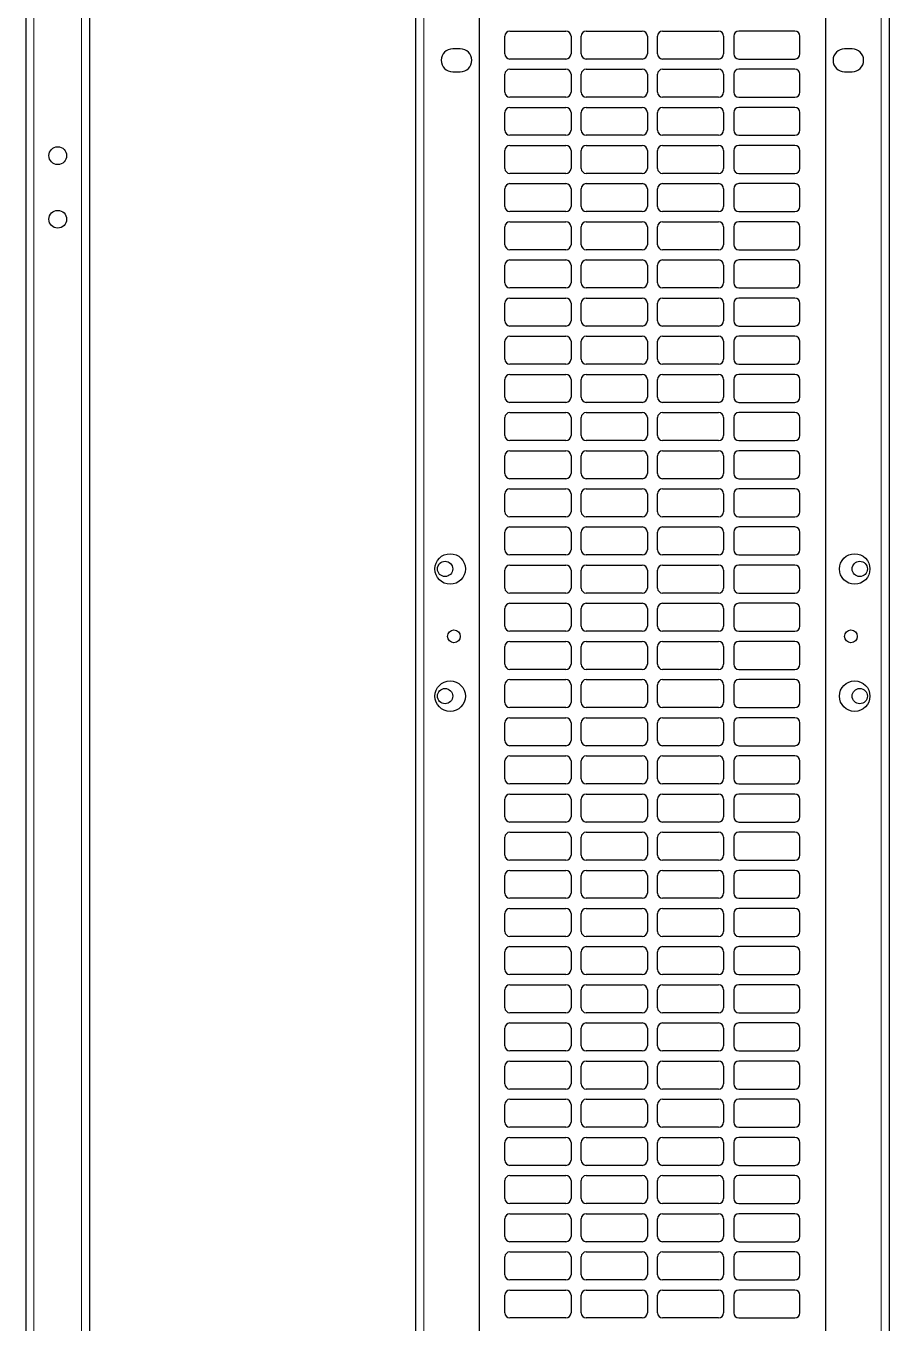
# Model space of a CAD drawing. Header units: millimetres. Extents: x -287 to 523, y -14 to 1990.
# Drawn here: x 119 to 459, y 510 to 1020 of the extents above; entities that cross this region are included whole.
import ezdxf

# ---------------------------------------------------------------- set-up
doc = ezdxf.new("R2010")
doc.units = ezdxf.units.MM

msp = doc.modelspace()

# ---------------------------------------------------------------- linework, layer by layer
at = {"color": 8, "linetype": 'Continuous', "lineweight": 18}
for p, q in [((122.54, 1848.26), (122.54, 188.89)), ((141.34, 173.74), (141.34, 1848.26)), ((275.77, 165.26), (275.77, 1819.06)), ((455.57, 1819.06), (455.57, 165.26))]:
    msp.add_line(p, q, dxfattribs=at)
at = {"color": 7, "linetype": 'Continuous', "lineweight": 25}
for p, q in [((144.44, 1848.26), (144.44, 176.64)), ((272.67, 165.26), (272.67, 1848.26)), ((458.67, 1848.26), (458.67, 165.26)), ((119.44, 1819.06), (119.44, 184.26)), ((297.67, 165.26), (297.67, 1819.06)), ((433.67, 1819.06), (433.67, 165.26)), ((307.67, 1009.26), (307.67, 1016.26)), ((309.67, 1018.26), (331.67, 1018.26)), ((333.67, 1016.26), (333.67, 1009.26)), ((337.67, 1009.26), (337.67, 1016.26)), ((339.67, 1018.26), (361.67, 1018.26)), ((363.67, 1016.26), (363.67, 1009.26)), ((367.67, 1009.26), (367.67, 1016.26)), ((369.67, 1018.26), (391.67, 1018.26)), ((393.67, 1016.26), (393.67, 1009.26)), ((397.67, 1016.26), (397.67, 1009.26)), ((421.67, 1018.26), (399.67, 1018.26)), ((423.67, 1009.26), (423.67, 1016.26)), ((290.17, 1011.26), (287.17, 1011.26)), ((444.17, 1011.26), (441.17, 1011.26)), ((331.67, 1007.26), (309.67, 1007.26)), ((361.67, 1007.26), (339.67, 1007.26)), ((391.67, 1007.26), (369.67, 1007.26)), ((399.67, 1007.26), (421.67, 1007.26)), ((287.17, 1002.26), (290.17, 1002.26)), ((307.67, 994.26), (307.67, 1001.26)), ((309.67, 1003.26), (331.67, 1003.26)), ((333.67, 1001.26), (333.67, 994.26)), ((337.67, 994.26), (337.67, 1001.26)), ((339.67, 1003.26), (361.67, 1003.26)), ((363.67, 1001.26), (363.67, 994.26)), ((367.67, 994.26), (367.67, 1001.26)), ((369.67, 1003.26), (391.67, 1003.26)), ((393.67, 1001.26), (393.67, 994.26)), ((397.67, 1001.26), (397.67, 994.26)), ((421.67, 1003.26), (399.67, 1003.26)), ((423.67, 994.26), (423.67, 1001.26)), ((441.17, 1002.26), (444.17, 1002.26)), ((331.67, 992.26), (309.67, 992.26)), ((361.67, 992.26), (339.67, 992.26)), ((391.67, 992.26), (369.67, 992.26)), ((399.67, 992.26), (421.67, 992.26)), ((307.67, 979.26), (307.67, 986.26)), ((309.67, 988.26), (331.67, 988.26)), ((333.67, 986.26), (333.67, 979.26)), ((337.67, 979.26), (337.67, 986.26)), ((339.67, 988.26), (361.67, 988.26)), ((363.67, 986.26), (363.67, 979.26)), ((367.67, 979.26), (367.67, 986.26)), ((369.67, 988.26), (391.67, 988.26)), ((393.67, 986.26), (393.67, 979.26)), ((397.67, 986.26), (397.67, 979.26)), ((421.67, 988.26), (399.67, 988.26)), ((423.67, 979.26), (423.67, 986.26)), ((331.67, 977.26), (309.67, 977.26)), ((361.67, 977.26), (339.67, 977.26)), ((391.67, 977.26), (369.67, 977.26)), ((399.67, 977.26), (421.67, 977.26)), ((307.67, 964.26), (307.67, 971.26)), ((309.67, 973.26), (331.67, 973.26)), ((333.67, 971.26), (333.67, 964.26)), ((337.67, 964.26), (337.67, 971.26)), ((339.67, 973.26), (361.67, 973.26)), ((363.67, 971.26), (363.67, 964.26)), ((367.67, 964.26), (367.67, 971.26)), ((369.67, 973.26), (391.67, 973.26)), ((393.67, 971.26), (393.67, 964.26)), ((397.67, 971.26), (397.67, 964.26)), ((421.67, 973.26), (399.67, 973.26)), ((423.67, 964.26), (423.67, 971.26)), ((331.67, 962.26), (309.67, 962.26)), ((361.67, 962.26), (339.67, 962.26)), ((391.67, 962.26), (369.67, 962.26)), ((399.67, 962.26), (421.67, 962.26)), ((307.67, 949.26), (307.67, 956.26)), ((309.67, 958.26), (331.67, 958.26)), ((333.67, 956.26), (333.67, 949.26)), ((337.67, 949.26), (337.67, 956.26)), ((339.67, 958.26), (361.67, 958.26)), ((363.67, 956.26), (363.67, 949.26)), ((367.67, 949.26), (367.67, 956.26)), ((369.67, 958.26), (391.67, 958.26)), ((393.67, 956.26), (393.67, 949.26)), ((397.67, 956.26), (397.67, 949.26)), ((421.67, 958.26), (399.67, 958.26)), ((423.67, 949.26), (423.67, 956.26)), ((331.67, 947.26), (309.67, 947.26)), ((361.67, 947.26), (339.67, 947.26)), ((391.67, 947.26), (369.67, 947.26)), ((399.67, 947.26), (421.67, 947.26)), ((307.67, 934.26), (307.67, 941.26)), ((309.67, 943.26), (331.67, 943.26)), ((333.67, 941.26), (333.67, 934.26)), ((337.67, 934.26), (337.67, 941.26)), ((339.67, 943.26), (361.67, 943.26)), ((363.67, 941.26), (363.67, 934.26)), ((367.67, 934.26), (367.67, 941.26)), ((369.67, 943.26), (391.67, 943.26)), ((393.67, 941.26), (393.67, 934.26)), ((397.67, 941.26), (397.67, 934.26)), ((421.67, 943.26), (399.67, 943.26)), ((423.67, 934.26), (423.67, 941.26)), ((331.67, 932.26), (309.67, 932.26)), ((309.67, 928.26), (331.67, 928.26)), ((361.67, 932.26), (339.67, 932.26)), ((339.67, 928.26), (361.67, 928.26)), ((391.67, 932.26), (369.67, 932.26)), ((369.67, 928.26), (391.67, 928.26)), ((399.67, 932.26), (421.67, 932.26)), ((421.67, 928.26), (399.67, 928.26)), ((307.67, 919.26), (307.67, 926.26)), ((333.67, 926.26), (333.67, 919.26)), ((337.67, 919.26), (337.67, 926.26)), ((363.67, 926.26), (363.67, 919.26)), ((367.67, 919.26), (367.67, 926.26)), ((393.67, 926.26), (393.67, 919.26)), ((397.67, 926.26), (397.67, 919.26)), ((423.67, 919.26), (423.67, 926.26)), ((331.67, 917.26), (309.67, 917.26)), ((309.67, 913.26), (331.67, 913.26)), ((361.67, 917.26), (339.67, 917.26)), ((339.67, 913.26), (361.67, 913.26)), ((391.67, 917.26), (369.67, 917.26)), ((369.67, 913.26), (391.67, 913.26)), ((399.67, 917.26), (421.67, 917.26)), ((421.67, 913.26), (399.67, 913.26)), ((307.67, 904.26), (307.67, 911.26)), ((333.67, 911.26), (333.67, 904.26)), ((337.67, 904.26), (337.67, 911.26)), ((363.67, 911.26), (363.67, 904.26)), ((367.67, 904.26), (367.67, 911.26)), ((393.67, 911.26), (393.67, 904.26)), ((397.67, 911.26), (397.67, 904.26)), ((423.67, 904.26), (423.67, 911.26)), ((331.67, 902.26), (309.67, 902.26)), ((309.67, 898.26), (331.67, 898.26)), ((361.67, 902.26), (339.67, 902.26)), ((339.67, 898.26), (361.67, 898.26)), ((391.67, 902.26), (369.67, 902.26)), ((369.67, 898.26), (391.67, 898.26)), ((399.67, 902.26), (421.67, 902.26)), ((421.67, 898.26), (399.67, 898.26)), ((307.67, 889.26), (307.67, 896.26)), ((333.67, 896.26), (333.67, 889.26)), ((337.67, 889.26), (337.67, 896.26)), ((363.67, 896.26), (363.67, 889.26)), ((367.67, 889.26), (367.67, 896.26)), ((393.67, 896.26), (393.67, 889.26)), ((397.67, 896.26), (397.67, 889.26)), ((423.67, 889.26), (423.67, 896.26)), ((331.67, 887.26), (309.67, 887.26)), ((309.67, 883.26), (331.67, 883.26)), ((361.67, 887.26), (339.67, 887.26)), ((339.67, 883.26), (361.67, 883.26)), ((391.67, 887.26), (369.67, 887.26)), ((369.67, 883.26), (391.67, 883.26)), ((399.67, 887.26), (421.67, 887.26)), ((421.67, 883.26), (399.67, 883.26)), ((307.67, 874.26), (307.67, 881.26)), ((333.67, 881.26), (333.67, 874.26)), ((337.67, 874.26), (337.67, 881.26)), ((363.67, 881.26), (363.67, 874.26)), ((367.67, 874.26), (367.67, 881.26)), ((393.67, 881.26), (393.67, 874.26)), ((397.67, 881.26), (397.67, 874.26)), ((423.67, 874.26), (423.67, 881.26)), ((331.67, 872.26), (309.67, 872.26)), ((361.67, 872.26), (339.67, 872.26)), ((391.67, 872.26), (369.67, 872.26)), ((399.67, 872.26), (421.67, 872.26)), ((309.67, 868.26), (331.67, 868.26)), ((339.67, 868.26), (361.67, 868.26)), ((369.67, 868.26), (391.67, 868.26)), ((421.67, 868.26), (399.67, 868.26)), ((307.67, 859.26), (307.67, 866.26)), ((333.67, 866.26), (333.67, 859.26)), ((337.67, 859.26), (337.67, 866.26)), ((363.67, 866.26), (363.67, 859.26)), ((367.67, 859.26), (367.67, 866.26)), ((393.67, 866.26), (393.67, 859.26)), ((397.67, 866.26), (397.67, 859.26)), ((423.67, 859.26), (423.67, 866.26)), ((331.67, 857.26), (309.67, 857.26)), ((361.67, 857.26), (339.67, 857.26)), ((391.67, 857.26), (369.67, 857.26)), ((399.67, 857.26), (421.67, 857.26)), ((309.67, 853.26), (331.67, 853.26)), ((339.67, 853.26), (361.67, 853.26)), ((369.67, 853.26), (391.67, 853.26)), ((421.67, 853.26), (399.67, 853.26)), ((307.67, 844.26), (307.67, 851.26)), ((333.67, 851.26), (333.67, 844.26)), ((337.67, 844.26), (337.67, 851.26)), ((363.67, 851.26), (363.67, 844.26)), ((367.67, 844.26), (367.67, 851.26)), ((393.67, 851.26), (393.67, 844.26)), ((397.67, 851.26), (397.67, 844.26)), ((423.67, 844.26), (423.67, 851.26)), ((331.67, 842.26), (309.67, 842.26)), ((361.67, 842.26), (339.67, 842.26)), ((391.67, 842.26), (369.67, 842.26)), ((399.67, 842.26), (421.67, 842.26)), ((309.67, 838.26), (331.67, 838.26)), ((339.67, 838.26), (361.67, 838.26)), ((369.67, 838.26), (391.67, 838.26)), ((421.67, 838.26), (399.67, 838.26)), ((307.67, 829.26), (307.67, 836.26)), ((333.67, 836.26), (333.67, 829.26)), ((337.67, 829.26), (337.67, 836.26)), ((363.67, 836.26), (363.67, 829.26)), ((367.67, 829.26), (367.67, 836.26)), ((393.67, 836.26), (393.67, 829.26)), ((397.67, 836.26), (397.67, 829.26)), ((423.67, 829.26), (423.67, 836.26)), ((331.67, 827.26), (309.67, 827.26)), ((361.67, 827.26), (339.67, 827.26)), ((391.67, 827.26), (369.67, 827.26)), ((399.67, 827.26), (421.67, 827.26)), ((307.67, 814.26), (307.67, 821.26)), ((309.67, 823.26), (331.67, 823.26)), ((333.67, 821.26), (333.67, 814.26)), ((337.67, 814.26), (337.67, 821.26)), ((339.67, 823.26), (361.67, 823.26)), ((363.67, 821.26), (363.67, 814.26)), ((367.67, 814.26), (367.67, 821.26)), ((369.67, 823.26), (391.67, 823.26)), ((393.67, 821.26), (393.67, 814.26)), ((397.67, 821.26), (397.67, 814.26)), ((421.67, 823.26), (399.67, 823.26)), ((423.67, 814.26), (423.67, 821.26)), ((331.67, 812.26), (309.67, 812.26)), ((361.67, 812.26), (339.67, 812.26)), ((391.67, 812.26), (369.67, 812.26)), ((399.67, 812.26), (421.67, 812.26)), ((307.67, 799.26), (307.67, 806.26)), ((309.67, 808.26), (331.67, 808.26)), ((333.67, 806.26), (333.67, 799.26)), ((337.67, 799.26), (337.67, 806.26)), ((339.67, 808.26), (361.67, 808.26)), ((363.67, 806.26), (363.67, 799.26)), ((367.67, 799.26), (367.67, 806.26)), ((369.67, 808.26), (391.67, 808.26)), ((393.67, 806.26), (393.67, 799.26)), ((397.67, 806.26), (397.67, 799.26)), ((421.67, 808.26), (399.67, 808.26)), ((423.67, 799.26), (423.67, 806.26)), ((331.67, 797.26), (309.67, 797.26)), ((361.67, 797.26), (339.67, 797.26)), ((391.67, 797.26), (369.67, 797.26)), ((399.67, 797.26), (421.67, 797.26)), ((307.67, 784.26), (307.67, 791.26)), ((309.67, 793.26), (331.67, 793.26)), ((333.67, 791.26), (333.67, 784.26)), ((337.67, 784.26), (337.67, 791.26)), ((339.67, 793.26), (361.67, 793.26)), ((363.67, 791.26), (363.67, 784.26)), ((367.67, 784.26), (367.67, 791.26)), ((369.67, 793.26), (391.67, 793.26)), ((393.67, 791.26), (393.67, 784.26)), ((397.67, 791.26), (397.67, 784.26)), ((421.67, 793.26), (399.67, 793.26)), ((423.67, 784.26), (423.67, 791.26)), ((331.67, 782.26), (309.67, 782.26)), ((361.67, 782.26), (339.67, 782.26)), ((391.67, 782.26), (369.67, 782.26)), ((399.67, 782.26), (421.67, 782.26)), ((307.67, 769.26), (307.67, 776.26)), ((309.67, 778.26), (331.67, 778.26)), ((333.67, 776.26), (333.67, 769.26)), ((337.67, 769.26), (337.67, 776.26)), ((339.67, 778.26), (361.67, 778.26)), ((363.67, 776.26), (363.67, 769.26)), ((367.67, 769.26), (367.67, 776.26)), ((369.67, 778.26), (391.67, 778.26)), ((393.67, 776.26), (393.67, 769.26)), ((397.67, 776.26), (397.67, 769.26)), ((421.67, 778.26), (399.67, 778.26)), ((423.67, 769.26), (423.67, 776.26)), ((331.67, 767.26), (309.67, 767.26)), ((361.67, 767.26), (339.67, 767.26)), ((391.67, 767.26), (369.67, 767.26)), ((399.67, 767.26), (421.67, 767.26)), ((307.67, 754.26), (307.67, 761.26)), ((309.67, 763.26), (331.67, 763.26)), ((333.67, 761.26), (333.67, 754.26)), ((337.67, 754.26), (337.67, 761.26)), ((339.67, 763.26), (361.67, 763.26)), ((363.67, 761.26), (363.67, 754.26)), ((367.67, 754.26), (367.67, 761.26)), ((369.67, 763.26), (391.67, 763.26)), ((393.67, 761.26), (393.67, 754.26)), ((397.67, 761.26), (397.67, 754.26)), ((421.67, 763.26), (399.67, 763.26)), ((423.67, 754.26), (423.67, 761.26)), ((331.67, 752.26), (309.67, 752.26)), ((361.67, 752.26), (339.67, 752.26)), ((391.67, 752.26), (369.67, 752.26)), ((399.67, 752.26), (421.67, 752.26)), ((307.67, 739.26), (307.67, 746.26)), ((309.67, 748.26), (331.67, 748.26)), ((333.67, 746.26), (333.67, 739.26)), ((337.67, 739.26), (337.67, 746.26)), ((339.67, 748.26), (361.67, 748.26)), ((363.67, 746.26), (363.67, 739.26)), ((367.67, 739.26), (367.67, 746.26)), ((369.67, 748.26), (391.67, 748.26)), ((393.67, 746.26), (393.67, 739.26)), ((397.67, 746.26), (397.67, 739.26)), ((421.67, 748.26), (399.67, 748.26)), ((423.67, 739.26), (423.67, 746.26)), ((331.67, 737.26), (309.67, 737.26)), ((361.67, 737.26), (339.67, 737.26)), ((391.67, 737.26), (369.67, 737.26)), ((399.67, 737.26), (421.67, 737.26)), ((307.67, 724.26), (307.67, 731.26)), ((309.67, 733.26), (331.67, 733.26)), ((333.67, 731.26), (333.67, 724.26)), ((337.67, 724.26), (337.67, 731.26)), ((339.67, 733.26), (361.67, 733.26)), ((363.67, 731.26), (363.67, 724.26)), ((367.67, 724.26), (367.67, 731.26)), ((369.67, 733.26), (391.67, 733.26)), ((393.67, 731.26), (393.67, 724.26)), ((397.67, 731.26), (397.67, 724.26)), ((421.67, 733.26), (399.67, 733.26)), ((423.67, 724.26), (423.67, 731.26)), ((331.67, 722.26), (309.67, 722.26)), ((361.67, 722.26), (339.67, 722.26)), ((391.67, 722.26), (369.67, 722.26)), ((399.67, 722.26), (421.67, 722.26)), ((307.67, 709.26), (307.67, 716.26)), ((309.67, 718.26), (331.67, 718.26)), ((333.67, 716.26), (333.67, 709.26)), ((337.67, 709.26), (337.67, 716.26)), ((339.67, 718.26), (361.67, 718.26)), ((363.67, 716.26), (363.67, 709.26)), ((367.67, 709.26), (367.67, 716.26)), ((369.67, 718.26), (391.67, 718.26)), ((393.67, 716.26), (393.67, 709.26)), ((397.67, 716.26), (397.67, 709.26)), ((421.67, 718.26), (399.67, 718.26)), ((423.67, 709.26), (423.67, 716.26)), ((331.67, 707.26), (309.67, 707.26)), ((361.67, 707.26), (339.67, 707.26)), ((391.67, 707.26), (369.67, 707.26)), ((399.67, 707.26), (421.67, 707.26)), ((307.67, 694.26), (307.67, 701.26)), ((309.67, 703.26), (331.67, 703.26)), ((333.67, 701.26), (333.67, 694.26)), ((337.67, 694.26), (337.67, 701.26)), ((339.67, 703.26), (361.67, 703.26)), ((363.67, 701.26), (363.67, 694.26)), ((367.67, 694.26), (367.67, 701.26)), ((369.67, 703.26), (391.67, 703.26)), ((393.67, 701.26), (393.67, 694.26)), ((397.67, 701.26), (397.67, 694.26)), ((421.67, 703.26), (399.67, 703.26)), ((423.67, 694.26), (423.67, 701.26)), ((331.67, 692.26), (309.67, 692.26)), ((361.67, 692.26), (339.67, 692.26)), ((391.67, 692.26), (369.67, 692.26)), ((399.67, 692.26), (421.67, 692.26)), ((307.67, 679.26), (307.67, 686.26)), ((309.67, 688.26), (331.67, 688.26)), ((333.67, 686.26), (333.67, 679.26)), ((337.67, 679.26), (337.67, 686.26)), ((339.67, 688.26), (361.67, 688.26)), ((363.67, 686.26), (363.67, 679.26)), ((367.67, 679.26), (367.67, 686.26)), ((369.67, 688.26), (391.67, 688.26)), ((393.67, 686.26), (393.67, 679.26)), ((397.67, 686.26), (397.67, 679.26)), ((421.67, 688.26), (399.67, 688.26)), ((423.67, 679.26), (423.67, 686.26)), ((331.67, 677.26), (309.67, 677.26)), ((309.67, 673.26), (331.67, 673.26)), ((361.67, 677.26), (339.67, 677.26)), ((339.67, 673.26), (361.67, 673.26)), ((391.67, 677.26), (369.67, 677.26)), ((369.67, 673.26), (391.67, 673.26)), ((399.67, 677.26), (421.67, 677.26)), ((421.67, 673.26), (399.67, 673.26)), ((307.67, 664.26), (307.67, 671.26)), ((333.67, 671.26), (333.67, 664.26)), ((337.67, 664.26), (337.67, 671.26)), ((363.67, 671.26), (363.67, 664.26)), ((367.67, 664.26), (367.67, 671.26)), ((393.67, 671.26), (393.67, 664.26)), ((397.67, 671.26), (397.67, 664.26)), ((423.67, 664.26), (423.67, 671.26)), ((331.67, 662.26), (309.67, 662.26)), ((309.67, 658.26), (331.67, 658.26)), ((361.67, 662.26), (339.67, 662.26)), ((339.67, 658.26), (361.67, 658.26)), ((391.67, 662.26), (369.67, 662.26)), ((369.67, 658.26), (391.67, 658.26)), ((399.67, 662.26), (421.67, 662.26)), ((421.67, 658.26), (399.67, 658.26)), ((307.67, 649.26), (307.67, 656.26)), ((333.67, 656.26), (333.67, 649.26)), ((337.67, 649.26), (337.67, 656.26)), ((363.67, 656.26), (363.67, 649.26)), ((367.67, 649.26), (367.67, 656.26)), ((393.67, 656.26), (393.67, 649.26)), ((397.67, 656.26), (397.67, 649.26)), ((423.67, 649.26), (423.67, 656.26)), ((331.67, 647.26), (309.67, 647.26)), ((309.67, 643.26), (331.67, 643.26)), ((361.67, 647.26), (339.67, 647.26)), ((339.67, 643.26), (361.67, 643.26)), ((391.67, 647.26), (369.67, 647.26)), ((369.67, 643.26), (391.67, 643.26)), ((399.67, 647.26), (421.67, 647.26)), ((421.67, 643.26), (399.67, 643.26)), ((307.67, 634.26), (307.67, 641.26)), ((333.67, 641.26), (333.67, 634.26)), ((337.67, 634.26), (337.67, 641.26)), ((363.67, 641.26), (363.67, 634.26)), ((367.67, 634.26), (367.67, 641.26)), ((393.67, 641.26), (393.67, 634.26)), ((397.67, 641.26), (397.67, 634.26)), ((423.67, 634.26), (423.67, 641.26)), ((331.67, 632.26), (309.67, 632.26)), ((309.67, 628.26), (331.67, 628.26)), ((361.67, 632.26), (339.67, 632.26)), ((339.67, 628.26), (361.67, 628.26)), ((391.67, 632.26), (369.67, 632.26)), ((369.67, 628.26), (391.67, 628.26)), ((399.67, 632.26), (421.67, 632.26)), ((421.67, 628.26), (399.67, 628.26)), ((307.67, 619.26), (307.67, 626.26)), ((333.67, 626.26), (333.67, 619.26)), ((337.67, 619.26), (337.67, 626.26)), ((363.67, 626.26), (363.67, 619.26)), ((367.67, 619.26), (367.67, 626.26)), ((393.67, 626.26), (393.67, 619.26)), ((397.67, 626.26), (397.67, 619.26)), ((423.67, 619.26), (423.67, 626.26)), ((331.67, 617.26), (309.67, 617.26)), ((361.67, 617.26), (339.67, 617.26)), ((391.67, 617.26), (369.67, 617.26)), ((399.67, 617.26), (421.67, 617.26)), ((309.67, 613.26), (331.67, 613.26)), ((339.67, 613.26), (361.67, 613.26)), ((369.67, 613.26), (391.67, 613.26)), ((421.67, 613.26), (399.67, 613.26)), ((307.67, 604.26), (307.67, 611.26)), ((333.67, 611.26), (333.67, 604.26)), ((337.67, 604.26), (337.67, 611.26)), ((363.67, 611.26), (363.67, 604.26)), ((367.67, 604.26), (367.67, 611.26)), ((393.67, 611.26), (393.67, 604.26)), ((397.67, 611.26), (397.67, 604.26)), ((423.67, 604.26), (423.67, 611.26)), ((331.67, 602.26), (309.67, 602.26)), ((361.67, 602.26), (339.67, 602.26)), ((391.67, 602.26), (369.67, 602.26)), ((399.67, 602.26), (421.67, 602.26)), ((309.67, 598.26), (331.67, 598.26)), ((339.67, 598.26), (361.67, 598.26)), ((369.67, 598.26), (391.67, 598.26)), ((421.67, 598.26), (399.67, 598.26)), ((307.67, 589.26), (307.67, 596.26)), ((333.67, 596.26), (333.67, 589.26)), ((337.67, 589.26), (337.67, 596.26)), ((363.67, 596.26), (363.67, 589.26)), ((367.67, 589.26), (367.67, 596.26)), ((393.67, 596.26), (393.67, 589.26)), ((397.67, 596.26), (397.67, 589.26)), ((423.67, 589.26), (423.67, 596.26)), ((331.67, 587.26), (309.67, 587.26)), ((361.67, 587.26), (339.67, 587.26)), ((391.67, 587.26), (369.67, 587.26)), ((399.67, 587.26), (421.67, 587.26)), ((309.67, 583.26), (331.67, 583.26)), ((339.67, 583.26), (361.67, 583.26)), ((369.67, 583.26), (391.67, 583.26)), ((421.67, 583.26), (399.67, 583.26)), ((307.67, 574.26), (307.67, 581.26)), ((333.67, 581.26), (333.67, 574.26)), ((337.67, 574.26), (337.67, 581.26)), ((363.67, 581.26), (363.67, 574.26)), ((367.67, 574.26), (367.67, 581.26)), ((393.67, 581.26), (393.67, 574.26)), ((397.67, 581.26), (397.67, 574.26)), ((423.67, 574.26), (423.67, 581.26)), ((331.67, 572.26), (309.67, 572.26)), ((361.67, 572.26), (339.67, 572.26)), ((391.67, 572.26), (369.67, 572.26)), ((399.67, 572.26), (421.67, 572.26)), ((307.67, 559.26), (307.67, 566.26)), ((309.67, 568.26), (331.67, 568.26)), ((333.67, 566.26), (333.67, 559.26)), ((337.67, 559.26), (337.67, 566.26)), ((339.67, 568.26), (361.67, 568.26)), ((363.67, 566.26), (363.67, 559.26)), ((367.67, 559.26), (367.67, 566.26)), ((369.67, 568.26), (391.67, 568.26)), ((393.67, 566.26), (393.67, 559.26)), ((397.67, 566.26), (397.67, 559.26)), ((421.67, 568.26), (399.67, 568.26)), ((423.67, 559.26), (423.67, 566.26)), ((331.67, 557.26), (309.67, 557.26)), ((361.67, 557.26), (339.67, 557.26)), ((391.67, 557.26), (369.67, 557.26)), ((399.67, 557.26), (421.67, 557.26)), ((307.67, 544.26), (307.67, 551.26)), ((309.67, 553.26), (331.67, 553.26)), ((333.67, 551.26), (333.67, 544.26)), ((337.67, 544.26), (337.67, 551.26)), ((339.67, 553.26), (361.67, 553.26)), ((363.67, 551.26), (363.67, 544.26)), ((367.67, 544.26), (367.67, 551.26)), ((369.67, 553.26), (391.67, 553.26)), ((393.67, 551.26), (393.67, 544.26)), ((397.67, 551.26), (397.67, 544.26)), ((421.67, 553.26), (399.67, 553.26)), ((423.67, 544.26), (423.67, 551.26)), ((331.67, 542.26), (309.67, 542.26)), ((361.67, 542.26), (339.67, 542.26)), ((391.67, 542.26), (369.67, 542.26)), ((399.67, 542.26), (421.67, 542.26)), ((307.67, 529.26), (307.67, 536.26)), ((309.67, 538.26), (331.67, 538.26)), ((333.67, 536.26), (333.67, 529.26)), ((337.67, 529.26), (337.67, 536.26)), ((339.67, 538.26), (361.67, 538.26)), ((363.67, 536.26), (363.67, 529.26)), ((367.67, 529.26), (367.67, 536.26)), ((369.67, 538.26), (391.67, 538.26)), ((393.67, 536.26), (393.67, 529.26)), ((397.67, 536.26), (397.67, 529.26)), ((421.67, 538.26), (399.67, 538.26)), ((423.67, 529.26), (423.67, 536.26)), ((331.67, 527.26), (309.67, 527.26)), ((361.67, 527.26), (339.67, 527.26)), ((391.67, 527.26), (369.67, 527.26)), ((399.67, 527.26), (421.67, 527.26)), ((307.67, 514.26), (307.67, 521.26)), ((309.67, 523.26), (331.67, 523.26)), ((333.67, 521.26), (333.67, 514.26)), ((337.67, 514.26), (337.67, 521.26)), ((339.67, 523.26), (361.67, 523.26)), ((363.67, 521.26), (363.67, 514.26)), ((367.67, 514.26), (367.67, 521.26)), ((369.67, 523.26), (391.67, 523.26)), ((393.67, 521.26), (393.67, 514.26)), ((397.67, 521.26), (397.67, 514.26)), ((421.67, 523.26), (399.67, 523.26)), ((423.67, 514.26), (423.67, 521.26)), ((331.67, 512.26), (309.67, 512.26)), ((361.67, 512.26), (339.67, 512.26)), ((391.67, 512.26), (369.67, 512.26)), ((399.67, 512.26), (421.67, 512.26))]:
    msp.add_line(p, q, dxfattribs=at)
for centre, radius in [((131.94, 969.26), 3.5), ((131.94, 944.26), 3.5), ((286.17, 806.76), 6), ((445.17, 806.76), 6), ((284.17, 806.76), 3), ((447.17, 806.76), 3), ((287.67, 780.26), 2.5), ((443.67, 780.26), 2.5), ((286.17, 756.76), 6), ((445.17, 756.76), 6), ((284.17, 756.76), 3), ((447.17, 756.76), 3)]:
    msp.add_circle(centre, radius, dxfattribs=at)
for centre, radius, start, end in [((309.67, 1016.26), 2, 90, 180), ((331.67, 1016.26), 2, 0, 90), ((339.67, 1016.26), 2, 90, 180), ((361.67, 1016.26), 2, 0, 90), ((369.67, 1016.26), 2, 90, 180), ((391.67, 1016.26), 2, 0, 90), ((399.67, 1016.26), 2, 90, 180), ((421.67, 1016.26), 2, 0, 90), ((287.17, 1006.76), 4.5, 90, 270), ((290.17, 1006.76), 4.5, 270, 90), ((441.17, 1006.76), 4.5, 90, 270), ((444.17, 1006.76), 4.5, 270, 90), ((309.67, 1009.26), 2, 180, 270), ((331.67, 1009.26), 2, 270, 0), ((339.67, 1009.26), 2, 180, 270), ((361.67, 1009.26), 2, 270, 0), ((369.67, 1009.26), 2, 180, 270), ((391.67, 1009.26), 2, 270, 0), ((399.67, 1009.26), 2, 180, 270), ((421.67, 1009.26), 2, 270, 0), ((309.67, 1001.26), 2, 90, 180), ((331.67, 1001.26), 2, 0, 90), ((339.67, 1001.26), 2, 90, 180), ((361.67, 1001.26), 2, 0, 90), ((369.67, 1001.26), 2, 90, 180), ((391.67, 1001.26), 2, 0, 90), ((399.67, 1001.26), 2, 90, 180), ((421.67, 1001.26), 2, 0, 90), ((309.67, 994.26), 2, 180, 270), ((331.67, 994.26), 2, 270, 0), ((339.67, 994.26), 2, 180, 270), ((361.67, 994.26), 2, 270, 0), ((369.67, 994.26), 2, 180, 270), ((391.67, 994.26), 2, 270, 0), ((399.67, 994.26), 2, 180, 270), ((421.67, 994.26), 2, 270, 0), ((309.67, 986.26), 2, 90, 180), ((331.67, 986.26), 2, 0, 90), ((339.67, 986.26), 2, 90, 180), ((361.67, 986.26), 2, 0, 90), ((369.67, 986.26), 2, 90, 180), ((391.67, 986.26), 2, 0, 90), ((399.67, 986.26), 2, 90, 180), ((421.67, 986.26), 2, 0, 90), ((309.67, 979.26), 2, 180, 270), ((331.67, 979.26), 2, 270, 0), ((339.67, 979.26), 2, 180, 270), ((361.67, 979.26), 2, 270, 0), ((369.67, 979.26), 2, 180, 270), ((391.67, 979.26), 2, 270, 0), ((399.67, 979.26), 2, 180, 270), ((421.67, 979.26), 2, 270, 0), ((309.67, 971.26), 2, 90, 180), ((331.67, 971.26), 2, 0, 90), ((339.67, 971.26), 2, 90, 180), ((361.67, 971.26), 2, 0, 90), ((369.67, 971.26), 2, 90, 180), ((391.67, 971.26), 2, 0, 90), ((399.67, 971.26), 2, 90, 180), ((421.67, 971.26), 2, 0, 90), ((309.67, 964.26), 2, 180, 270), ((331.67, 964.26), 2, 270, 0), ((339.67, 964.26), 2, 180, 270), ((361.67, 964.26), 2, 270, 0), ((369.67, 964.26), 2, 180, 270), ((391.67, 964.26), 2, 270, 0), ((399.67, 964.26), 2, 180, 270), ((421.67, 964.26), 2, 270, 0), ((309.67, 956.26), 2, 90, 180), ((331.67, 956.26), 2, 0, 90), ((339.67, 956.26), 2, 90, 180), ((361.67, 956.26), 2, 0, 90), ((369.67, 956.26), 2, 90, 180), ((391.67, 956.26), 2, 0, 90), ((399.67, 956.26), 2, 90, 180), ((421.67, 956.26), 2, 0, 90), ((309.67, 949.26), 2, 180, 270), ((331.67, 949.26), 2, 270, 0), ((339.67, 949.26), 2, 180, 270), ((361.67, 949.26), 2, 270, 0), ((369.67, 949.26), 2, 180, 270), ((391.67, 949.26), 2, 270, 0), ((399.67, 949.26), 2, 180, 270), ((421.67, 949.26), 2, 270, 0), ((309.67, 941.26), 2, 90, 180), ((331.67, 941.26), 2, 0, 90), ((339.67, 941.26), 2, 90, 180), ((361.67, 941.26), 2, 0, 90), ((369.67, 941.26), 2, 90, 180), ((391.67, 941.26), 2, 0, 90), ((399.67, 941.26), 2, 90, 180), ((421.67, 941.26), 2, 0, 90), ((309.67, 934.26), 2, 180, 270), ((331.67, 934.26), 2, 270, 0), ((339.67, 934.26), 2, 180, 270), ((361.67, 934.26), 2, 270, 0), ((369.67, 934.26), 2, 180, 270), ((391.67, 934.26), 2, 270, 0), ((399.67, 934.26), 2, 180, 270), ((421.67, 934.26), 2, 270, 0), ((309.67, 926.26), 2, 90, 180), ((331.67, 926.26), 2, 0, 90), ((339.67, 926.26), 2, 90, 180), ((361.67, 926.26), 2, 0, 90), ((369.67, 926.26), 2, 90, 180), ((391.67, 926.26), 2, 360, 90), ((399.67, 926.26), 2, 90, 180), ((421.67, 926.26), 2, 0, 90), ((309.67, 919.26), 2, 180, 270), ((331.67, 919.26), 2, 270, 0), ((339.67, 919.26), 2, 180, 270), ((361.67, 919.26), 2, 270, 0), ((369.67, 919.26), 2, 180, 270), ((391.67, 919.26), 2, 270, 360), ((399.67, 919.26), 2, 180, 270), ((421.67, 919.26), 2, 270, 0), ((309.67, 911.26), 2, 90, 180), ((331.67, 911.26), 2, 0, 90), ((339.67, 911.26), 2, 90, 180), ((361.67, 911.26), 2, 0, 90), ((369.67, 911.26), 2, 90, 180), ((391.67, 911.26), 2, 0, 90), ((399.67, 911.26), 2, 90, 180), ((421.67, 911.26), 2, 0, 90), ((309.67, 904.26), 2, 180, 270), ((331.67, 904.26), 2, 270, 0), ((339.67, 904.26), 2, 180, 270), ((361.67, 904.26), 2, 270, 0), ((369.67, 904.26), 2, 180, 270), ((391.67, 904.26), 2, 270, 0), ((399.67, 904.26), 2, 180, 270), ((421.67, 904.26), 2, 270, 0), ((309.67, 896.26), 2, 90, 180), ((331.67, 896.26), 2, 0, 90), ((339.67, 896.26), 2, 90, 180), ((361.67, 896.26), 2, 0, 90), ((369.67, 896.26), 2, 90, 180), ((391.67, 896.26), 2, 360, 90), ((399.67, 896.26), 2, 90, 180), ((421.67, 896.26), 2, 0, 90), ((309.67, 889.26), 2, 180, 270), ((331.67, 889.26), 2, 270, 0), ((339.67, 889.26), 2, 180, 270), ((361.67, 889.26), 2, 270, 0), ((369.67, 889.26), 2, 180, 270), ((391.67, 889.26), 2, 270, 360), ((399.67, 889.26), 2, 180, 270), ((421.67, 889.26), 2, 270, 0), ((309.67, 881.26), 2, 90, 180), ((331.67, 881.26), 2, 0, 90), ((339.67, 881.26), 2, 90, 180), ((361.67, 881.26), 2, 0, 90), ((369.67, 881.26), 2, 90, 180), ((391.67, 881.26), 2, 0, 90), ((399.67, 881.26), 2, 90, 180), ((421.67, 881.26), 2, 0, 90), ((309.67, 874.26), 2, 180, 270), ((331.67, 874.26), 2, 270, 0), ((339.67, 874.26), 2, 180, 270), ((361.67, 874.26), 2, 270, 0), ((369.67, 874.26), 2, 180, 270), ((391.67, 874.26), 2, 270, 0), ((399.67, 874.26), 2, 180, 270), ((421.67, 874.26), 2, 270, 0), ((309.67, 866.26), 2, 90, 180), ((331.67, 866.26), 2, 0, 90), ((339.67, 866.26), 2, 90, 180), ((361.67, 866.26), 2, 0, 90), ((369.67, 866.26), 2, 90, 180), ((391.67, 866.26), 2, 0, 90), ((399.67, 866.26), 2, 90, 180), ((421.67, 866.26), 2, 0, 90), ((309.67, 859.26), 2, 180, 270), ((331.67, 859.26), 2, 270, 0), ((339.67, 859.26), 2, 180, 270), ((361.67, 859.26), 2, 270, 0), ((369.67, 859.26), 2, 180, 270), ((391.67, 859.26), 2, 270, 0), ((399.67, 859.26), 2, 180, 270), ((421.67, 859.26), 2, 270, 0), ((309.67, 851.26), 2, 90, 180), ((331.67, 851.26), 2, 0, 90), ((339.67, 851.26), 2, 90, 180), ((361.67, 851.26), 2, 0, 90), ((369.67, 851.26), 2, 90, 180), ((391.67, 851.26), 2, 0, 90), ((399.67, 851.26), 2, 90, 180), ((421.67, 851.26), 2, 0, 90), ((309.67, 844.26), 2, 180, 270), ((331.67, 844.26), 2, 270, 0), ((339.67, 844.26), 2, 180, 270), ((361.67, 844.26), 2, 270, 0), ((369.67, 844.26), 2, 180, 270), ((391.67, 844.26), 2, 270, 0), ((399.67, 844.26), 2, 180, 270), ((421.67, 844.26), 2, 270, 0), ((309.67, 836.26), 2, 90, 180), ((331.67, 836.26), 2, 0, 90), ((339.67, 836.26), 2, 90, 180), ((361.67, 836.26), 2, 0, 90), ((369.67, 836.26), 2, 90, 180), ((391.67, 836.26), 2, 0, 90), ((399.67, 836.26), 2, 90, 180), ((421.67, 836.26), 2, 0, 90), ((309.67, 829.26), 2, 180, 270), ((331.67, 829.26), 2, 270, 0), ((339.67, 829.26), 2, 180, 270), ((361.67, 829.26), 2, 270, 0), ((369.67, 829.26), 2, 180, 270), ((391.67, 829.26), 2, 270, 0), ((399.67, 829.26), 2, 180, 270), ((421.67, 829.26), 2, 270, 0), ((309.67, 821.26), 2, 90, 180), ((331.67, 821.26), 2, 0, 90), ((339.67, 821.26), 2, 90, 180), ((361.67, 821.26), 2, 0, 90), ((369.67, 821.26), 2, 90, 180), ((391.67, 821.26), 2, 0, 90), ((399.67, 821.26), 2, 90, 180), ((421.67, 821.26), 2, 0, 90), ((309.67, 814.26), 2, 180, 270), ((331.67, 814.26), 2, 270, 0), ((339.67, 814.26), 2, 180, 270), ((361.67, 814.26), 2, 270, 0), ((369.67, 814.26), 2, 180, 270), ((391.67, 814.26), 2, 270, 0), ((399.67, 814.26), 2, 180, 270), ((421.67, 814.26), 2, 270, 0), ((309.67, 806.26), 2, 90, 180), ((331.67, 806.26), 2, 0, 90), ((339.67, 806.26), 2, 90, 180), ((361.67, 806.26), 2, 0, 90), ((369.67, 806.26), 2, 90, 180), ((391.67, 806.26), 2, 0, 90), ((399.67, 806.26), 2, 90, 180), ((421.67, 806.26), 2, 0, 90), ((309.67, 799.26), 2, 180, 270), ((331.67, 799.26), 2, 270, 0), ((339.67, 799.26), 2, 180, 270), ((361.67, 799.26), 2, 270, 0), ((369.67, 799.26), 2, 180, 270), ((391.67, 799.26), 2, 270, 0), ((399.67, 799.26), 2, 180, 270), ((421.67, 799.26), 2, 270, 0), ((309.67, 791.26), 2, 90, 180), ((331.67, 791.26), 2, 0, 90), ((339.67, 791.26), 2, 90, 180), ((361.67, 791.26), 2, 0, 90), ((369.67, 791.26), 2, 90, 180), ((391.67, 791.26), 2, 0, 90), ((399.67, 791.26), 2, 90, 180), ((421.67, 791.26), 2, 0, 90), ((309.67, 784.26), 2, 180, 270), ((331.67, 784.26), 2, 270, 0), ((339.67, 784.26), 2, 180, 270), ((361.67, 784.26), 2, 270, 0), ((369.67, 784.26), 2, 180, 270), ((391.67, 784.26), 2, 270, 0), ((399.67, 784.26), 2, 180, 270), ((421.67, 784.26), 2, 270, 0), ((309.67, 776.26), 2, 90, 180), ((331.67, 776.26), 2, 0, 90), ((339.67, 776.26), 2, 90, 180), ((361.67, 776.26), 2, 0, 90), ((369.67, 776.26), 2, 90, 180), ((391.67, 776.26), 2, 0, 90), ((399.67, 776.26), 2, 90, 180), ((421.67, 776.26), 2, 0, 90), ((309.67, 769.26), 2, 180, 270), ((331.67, 769.26), 2, 270, 0), ((339.67, 769.26), 2, 180, 270), ((361.67, 769.26), 2, 270, 0), ((369.67, 769.26), 2, 180, 270), ((391.67, 769.26), 2, 270, 0), ((399.67, 769.26), 2, 180, 270), ((421.67, 769.26), 2, 270, 0), ((309.67, 761.26), 2, 90, 180), ((331.67, 761.26), 2, 0, 90), ((339.67, 761.26), 2, 90, 180), ((361.67, 761.26), 2, 0, 90), ((369.67, 761.26), 2, 90, 180), ((391.67, 761.26), 2, 0, 90), ((399.67, 761.26), 2, 90, 180), ((421.67, 761.26), 2, 0, 90), ((309.67, 754.26), 2, 180, 270), ((331.67, 754.26), 2, 270, 0), ((339.67, 754.26), 2, 180, 270), ((361.67, 754.26), 2, 270, 0), ((369.67, 754.26), 2, 180, 270), ((391.67, 754.26), 2, 270, 0), ((399.67, 754.26), 2, 180, 270), ((421.67, 754.26), 2, 270, 0), ((309.67, 746.26), 2, 90, 180), ((331.67, 746.26), 2, 0, 90), ((339.67, 746.26), 2, 90, 180), ((361.67, 746.26), 2, 0, 90), ((369.67, 746.26), 2, 90, 180), ((391.67, 746.26), 2, 0, 90), ((399.67, 746.26), 2, 90, 180), ((421.67, 746.26), 2, 0, 90), ((309.67, 739.26), 2, 180, 270), ((331.67, 739.26), 2, 270, 0), ((339.67, 739.26), 2, 180, 270), ((361.67, 739.26), 2, 270, 0), ((369.67, 739.26), 2, 180, 270), ((391.67, 739.26), 2, 270, 0), ((399.67, 739.26), 2, 180, 270), ((421.67, 739.26), 2, 270, 0), ((309.67, 731.26), 2, 90, 180), ((331.67, 731.26), 2, 0, 90), ((339.67, 731.26), 2, 90, 180), ((361.67, 731.26), 2, 0, 90), ((369.67, 731.26), 2, 90, 180), ((391.67, 731.26), 2, 0, 90), ((399.67, 731.26), 2, 90, 180), ((421.67, 731.26), 2, 0, 90), ((309.67, 724.26), 2, 180, 270), ((331.67, 724.26), 2, 270, 0), ((339.67, 724.26), 2, 180, 270), ((361.67, 724.26), 2, 270, 0), ((369.67, 724.26), 2, 180, 270), ((391.67, 724.26), 2, 270, 0), ((399.67, 724.26), 2, 180, 270), ((421.67, 724.26), 2, 270, 0), ((309.67, 716.26), 2, 90, 180), ((331.67, 716.26), 2, 0, 90), ((339.67, 716.26), 2, 90, 180), ((361.67, 716.26), 2, 0, 90), ((369.67, 716.26), 2, 90, 180), ((391.67, 716.26), 2, 0, 90), ((399.67, 716.26), 2, 90, 180), ((421.67, 716.26), 2, 0, 90), ((309.67, 709.26), 2, 180, 270), ((331.67, 709.26), 2, 270, 0), ((339.67, 709.26), 2, 180, 270), ((361.67, 709.26), 2, 270, 0), ((369.67, 709.26), 2, 180, 270), ((391.67, 709.26), 2, 270, 0), ((399.67, 709.26), 2, 180, 270), ((421.67, 709.26), 2, 270, 0), ((309.67, 701.26), 2, 90, 180), ((331.67, 701.26), 2, 0, 90), ((339.67, 701.26), 2, 90, 180), ((361.67, 701.26), 2, 0, 90), ((369.67, 701.26), 2, 90, 180), ((391.67, 701.26), 2, 0, 90), ((399.67, 701.26), 2, 90, 180), ((421.67, 701.26), 2, 0, 90), ((309.67, 694.26), 2, 180, 270), ((331.67, 694.26), 2, 270, 0), ((339.67, 694.26), 2, 180, 270), ((361.67, 694.26), 2, 270, 0), ((369.67, 694.26), 2, 180, 270), ((391.67, 694.26), 2, 270, 0), ((399.67, 694.26), 2, 180, 270), ((421.67, 694.26), 2, 270, 0), ((309.67, 686.26), 2, 90, 180), ((331.67, 686.26), 2, 0, 90), ((339.67, 686.26), 2, 90, 180), ((361.67, 686.26), 2, 0, 90), ((369.67, 686.26), 2, 90, 180), ((391.67, 686.26), 2, 0, 90), ((399.67, 686.26), 2, 90, 180), ((421.67, 686.26), 2, 0, 90), ((309.67, 679.26), 2, 180, 270), ((331.67, 679.26), 2, 270, 0), ((339.67, 679.26), 2, 180, 270), ((361.67, 679.26), 2, 270, 0), ((369.67, 679.26), 2, 180, 270), ((391.67, 679.26), 2, 270, 0), ((399.67, 679.26), 2, 180, 270), ((421.67, 679.26), 2, 270, 0), ((309.67, 671.26), 2, 90, 180), ((331.67, 671.26), 2, 0, 90), ((339.67, 671.26), 2, 90, 180), ((361.67, 671.26), 2, 0, 90), ((369.67, 671.26), 2, 90, 180), ((391.67, 671.26), 2, 0, 90), ((399.67, 671.26), 2, 90, 180), ((421.67, 671.26), 2, 0, 90), ((309.67, 664.26), 2, 180, 270), ((331.67, 664.26), 2, 270, 0), ((339.67, 664.26), 2, 180, 270), ((361.67, 664.26), 2, 270, 0), ((369.67, 664.26), 2, 180, 270), ((391.67, 664.26), 2, 270, 0), ((399.67, 664.26), 2, 180, 270), ((421.67, 664.26), 2, 270, 0), ((309.67, 656.26), 2, 90, 180), ((331.67, 656.26), 2, 0, 90), ((339.67, 656.26), 2, 90, 180), ((361.67, 656.26), 2, 0, 90), ((369.67, 656.26), 2, 90, 180), ((391.67, 656.26), 2, 0, 90), ((399.67, 656.26), 2, 90, 180), ((421.67, 656.26), 2, 0, 90), ((309.67, 649.26), 2, 180, 270), ((331.67, 649.26), 2, 270, 0), ((339.67, 649.26), 2, 180, 270), ((361.67, 649.26), 2, 270, 0), ((369.67, 649.26), 2, 180, 270), ((391.67, 649.26), 2, 270, 0), ((399.67, 649.26), 2, 180, 270), ((421.67, 649.26), 2, 270, 0), ((309.67, 641.26), 2, 90, 180), ((331.67, 641.26), 2, 0, 90), ((339.67, 641.26), 2, 90, 180), ((361.67, 641.26), 2, 0, 90), ((369.67, 641.26), 2, 90, 180), ((391.67, 641.26), 2, 0, 90), ((399.67, 641.26), 2, 90, 180), ((421.67, 641.26), 2, 0, 90), ((309.67, 634.26), 2, 180, 270), ((331.67, 634.26), 2, 270, 0), ((339.67, 634.26), 2, 180, 270), ((361.67, 634.26), 2, 270, 0), ((369.67, 634.26), 2, 180, 270), ((391.67, 634.26), 2, 270, 0), ((399.67, 634.26), 2, 180, 270), ((421.67, 634.26), 2, 270, 0), ((309.67, 626.26), 2, 90, 180), ((331.67, 626.26), 2, 0, 90), ((339.67, 626.26), 2, 90, 180), ((361.67, 626.26), 2, 0, 90), ((369.67, 626.26), 2, 90, 180), ((391.67, 626.26), 2, 0, 90), ((399.67, 626.26), 2, 90, 180), ((421.67, 626.26), 2, 0, 90), ((309.67, 619.26), 2, 180, 270), ((331.67, 619.26), 2, 270, 0), ((339.67, 619.26), 2, 180, 270), ((361.67, 619.26), 2, 270, 0), ((369.67, 619.26), 2, 180, 270), ((391.67, 619.26), 2, 270, 0), ((399.67, 619.26), 2, 180, 270), ((421.67, 619.26), 2, 270, 0), ((309.67, 611.26), 2, 90, 180), ((331.67, 611.26), 2, 0, 90), ((339.67, 611.26), 2, 90, 180), ((361.67, 611.26), 2, 0, 90), ((369.67, 611.26), 2, 90, 180), ((391.67, 611.26), 2, 0, 90), ((399.67, 611.26), 2, 90, 180), ((421.67, 611.26), 2, 0, 90), ((309.67, 604.26), 2, 180, 270), ((331.67, 604.26), 2, 270, 0), ((339.67, 604.26), 2, 180, 270), ((361.67, 604.26), 2, 270, 0), ((369.67, 604.26), 2, 180, 270), ((391.67, 604.26), 2, 270, 0), ((399.67, 604.26), 2, 180, 270), ((421.67, 604.26), 2, 270, 0), ((309.67, 596.26), 2, 90, 180), ((331.67, 596.26), 2, 0, 90), ((339.67, 596.26), 2, 90, 180), ((361.67, 596.26), 2, 0, 90), ((369.67, 596.26), 2, 90, 180), ((391.67, 596.26), 2, 0, 90), ((399.67, 596.26), 2, 90, 180), ((421.67, 596.26), 2, 0, 90), ((309.67, 589.26), 2, 180, 270), ((331.67, 589.26), 2, 270, 0), ((339.67, 589.26), 2, 180, 270), ((361.67, 589.26), 2, 270, 0), ((369.67, 589.26), 2, 180, 270), ((391.67, 589.26), 2, 270, 0), ((399.67, 589.26), 2, 180, 270), ((421.67, 589.26), 2, 270, 0), ((309.67, 581.26), 2, 90, 180), ((331.67, 581.26), 2, 0, 90), ((339.67, 581.26), 2, 90, 180), ((361.67, 581.26), 2, 0, 90), ((369.67, 581.26), 2, 90, 180), ((391.67, 581.26), 2, 0, 90), ((399.67, 581.26), 2, 90, 180), ((421.67, 581.26), 2, 0, 90), ((309.67, 574.26), 2, 180, 270), ((331.67, 574.26), 2, 270, 0), ((339.67, 574.26), 2, 180, 270), ((361.67, 574.26), 2, 270, 0), ((369.67, 574.26), 2, 180, 270), ((391.67, 574.26), 2, 270, 0), ((399.67, 574.26), 2, 180, 270), ((421.67, 574.26), 2, 270, 0), ((309.67, 566.26), 2, 90, 180), ((331.67, 566.26), 2, 0, 90), ((339.67, 566.26), 2, 90, 180), ((361.67, 566.26), 2, 0, 90), ((369.67, 566.26), 2, 90, 180), ((391.67, 566.26), 2, 0, 90), ((399.67, 566.26), 2, 90, 180), ((421.67, 566.26), 2, 0, 90), ((309.67, 559.26), 2, 180, 270), ((331.67, 559.26), 2, 270, 0), ((339.67, 559.26), 2, 180, 270), ((361.67, 559.26), 2, 270, 0), ((369.67, 559.26), 2, 180, 270), ((391.67, 559.26), 2, 270, 0), ((399.67, 559.26), 2, 180, 270), ((421.67, 559.26), 2, 270, 0), ((309.67, 551.26), 2, 90, 180), ((331.67, 551.26), 2, 0, 90), ((339.67, 551.26), 2, 90, 180), ((361.67, 551.26), 2, 0, 90), ((369.67, 551.26), 2, 90, 180), ((391.67, 551.26), 2, 0, 90), ((399.67, 551.26), 2, 90, 180), ((421.67, 551.26), 2, 0, 90), ((309.67, 544.26), 2, 180, 270), ((331.67, 544.26), 2, 270, 0), ((339.67, 544.26), 2, 180, 270), ((361.67, 544.26), 2, 270, 0), ((369.67, 544.26), 2, 180, 270), ((391.67, 544.26), 2, 270, 0), ((399.67, 544.26), 2, 180, 270), ((421.67, 544.26), 2, 270, 0), ((309.67, 536.26), 2, 90, 180), ((331.67, 536.26), 2, 0, 90), ((339.67, 536.26), 2, 90, 180), ((361.67, 536.26), 2, 0, 90), ((369.67, 536.26), 2, 90, 180), ((391.67, 536.26), 2, 0, 90), ((399.67, 536.26), 2, 90, 180), ((421.67, 536.26), 2, 0, 90), ((309.67, 529.26), 2, 180, 270), ((331.67, 529.26), 2, 270, 0), ((339.67, 529.26), 2, 180, 270), ((361.67, 529.26), 2, 270, 0), ((369.67, 529.26), 2, 180, 270), ((391.67, 529.26), 2, 270, 0), ((399.67, 529.26), 2, 180, 270), ((421.67, 529.26), 2, 270, 0), ((309.67, 521.26), 2, 90, 180), ((331.67, 521.26), 2, 0, 90), ((339.67, 521.26), 2, 90, 180), ((361.67, 521.26), 2, 0, 90), ((369.67, 521.26), 2, 90, 180), ((391.67, 521.26), 2, 0, 90), ((399.67, 521.26), 2, 90, 180), ((421.67, 521.26), 2, 0, 90), ((309.67, 514.26), 2, 180, 270), ((331.67, 514.26), 2, 270, 0), ((339.67, 514.26), 2, 180, 270), ((361.67, 514.26), 2, 270, 0), ((369.67, 514.26), 2, 180, 270), ((391.67, 514.26), 2, 270, 0), ((399.67, 514.26), 2, 180, 270), ((421.67, 514.26), 2, 270, 0)]:
    msp.add_arc(centre, radius, start, end, dxfattribs=at)

doc.saveas('drawing.dxf')
